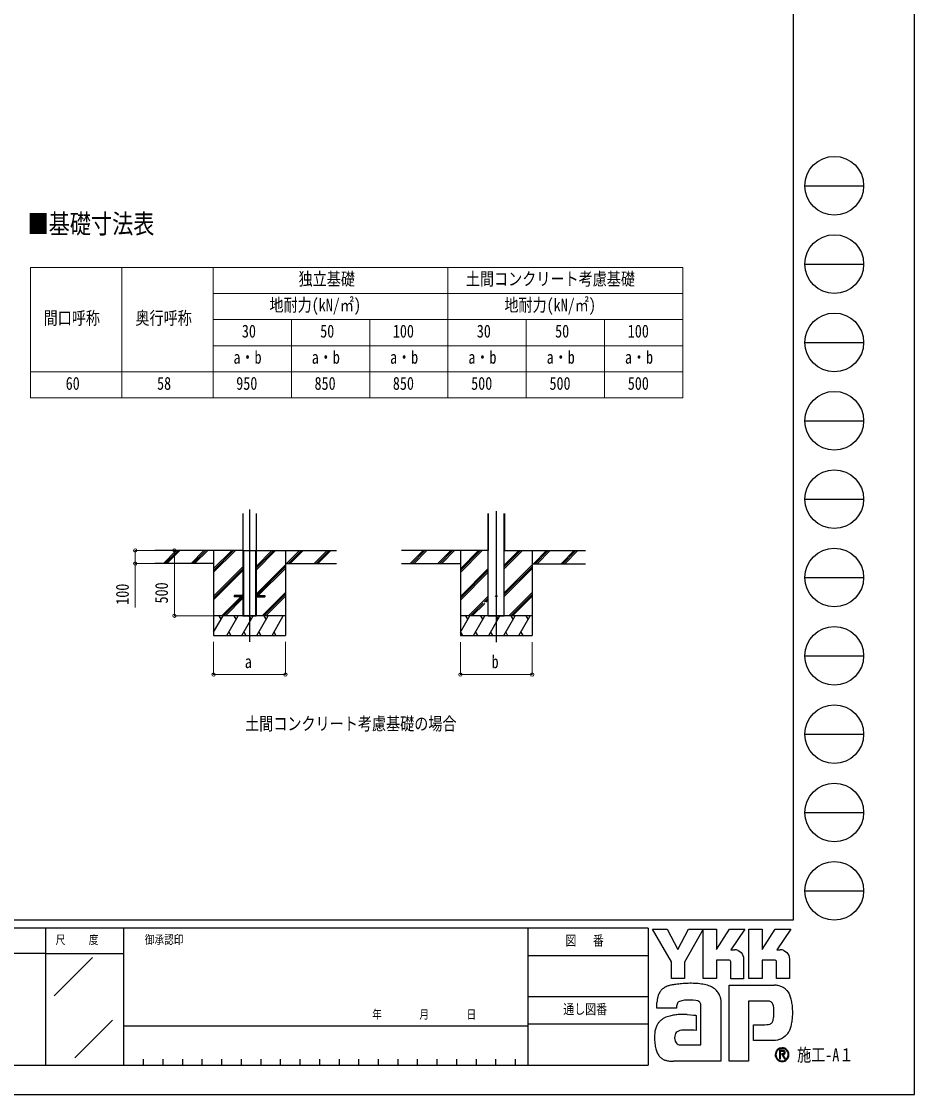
# Model space of a CAD drawing. Units: millimetres, scale not verified. Extents: x -12615 to 12615, y -8910 to 8910.
# Drawn here: x 5772 to 12615, y -8910 to -692 of the extents above; entities that cross this region are included whole.
import ezdxf
from ezdxf.enums import TextEntityAlignment as Align

# ---------------------------------------------------------------- set-up
doc = ezdxf.new("R2010")
doc.units = ezdxf.units.MM
doc.header["$LTSCALE"] = 30
doc.layers.add('0-1_TABLE1', color=7, linetype='Continuous', lineweight=18)
doc.layers.add('0-7_YKK_D', color=6, linetype='Continuous', lineweight=18)
for name, color, linetype in [('0-2_USER1', 3, 'Continuous'), ('0-3_YKK_11', 7, 'Continuous'), ('0-5_YKK_12', 2, 'Continuous'), ('0-6_YKK_A1', 4, 'Continuous'), ('0-8_YKK_ZWAK', 7, 'Continuous')]:
    doc.layers.add(name, color=color, linetype=linetype)
doc.styles.add('ＭＳ ゴシック', font='')
doc.styles.get('ＭＳ ゴシック').set_extended_font_data('MS Gothic')

msp = doc.modelspace()

# ---------------------------------------------------------------- linework, layer by layer
at = {"layer": '0-1_TABLE1'}
for p, q in [((5840.11, -2575), (10840.11, -2575)), ((5840.11, -2575), (5840.11, -3575)), ((7240.11, -2575), (7240.11, -3575)), ((9040.11, -2575), (9040.11, -3575)), ((7240.11, -2775), (10840.11, -2775)), ((7240.11, -2975), (10840.11, -2975)), ((7840.11, -2975), (7840.11, -3575)), ((8440.11, -2975), (8440.11, -3575)), ((9640.11, -2975), (9640.11, -3575)), ((10240.11, -2975), (10240.11, -3575)), ((7240.11, -3175), (10840.11, -3175)), ((5840.11, -3375), (10840.11, -3375)), ((5840.11, -3575), (10840.11, -3575))]:
    msp.add_line(p, q, dxfattribs=at)
for points in [[(6540.11, -2575), (6540.11, -3375), (6540.11, -3575)], [(10840.11, -2575), (10840.11, -2975), (10840.11, -3575)]]:
    msp.add_lwpolyline(points, dxfattribs=at)
at = {"layer": '0-3_YKK_11'}
for p, q in [((9347.56, -4459.01), (9347.56, -4744.36)), ((9349.16, -5244.36), (9349.16, -4459.01)), ((9470.96, -5244.36), (9470.96, -4459.01)), ((9471.36, -4459.01), (9471.36, -4744.36)), ((9348.46, -4744.36), (9348.76, -4744.36))]:
    msp.add_line(p, q, dxfattribs=at)
for points in [[(9349.16, -4744.36), (9349.06, -4744.36), (9348.76, -4744.36), (9348.76, -4459.01)], [(9472.56, -4459.01), (9472.56, -4744.36), (9472.26, -4744.36), (9471.66, -4744.36), (9471.36, -4744.36), (9471.06, -4744.36), (9470.96, -4744.36)], [(9347.56, -4744.36), (9347.86, -4744.36), (9348.46, -4744.36)]]:
    msp.add_lwpolyline(points, dxfattribs=at)
at = {"layer": '0-5_YKK_12'}
for p, q in [((7519.06, -4429.51), (7519.06, -5443.36)), ((9410.06, -4441.15), (9410.06, -5444.36))]:
    msp.add_line(p, q, dxfattribs=at)
at = {"layer": '0-6_YKK_A1'}
for p, q in [((7469.06, -4459.01), (7469.06, -5243.36)), ((7469.06, -4459.01), (7469.06, -5243.36)), ((7569.06, -4459.01), (7569.06, -5243.36)), ((7569.06, -4459.01), (7569.06, -5243.36)), ((7469.06, -4743.36), (6793.11, -4743.36)), ((6859.79, -4841.95), (6958.39, -4743.36)), ((6872.53, -4843.36), (6972.53, -4743.36)), ((6886.68, -4843.36), (6986.68, -4743.36)), ((7071.93, -4841.95), (7170.52, -4743.36)), ((7084.67, -4843.36), (7184.67, -4743.36)), ((7098.81, -4843.36), (7198.81, -4743.36)), ((7244.06, -4743.36), (7244.06, -5393.36)), ((7244.06, -4910.24), (7410.94, -4743.36)), ((7244.06, -4896.09), (7396.8, -4743.36)), ((7244.06, -4881.95), (7382.66, -4743.36)), ((7469.06, -4743.36), (7569.06, -4743.36)), ((7471.56, -4743.36), (7471.56, -5243.36)), ((7473.06, -4743.36), (7473.06, -5243.36)), ((7565.06, -4743.36), (7565.06, -5243.36)), ((7566.56, -4743.36), (7566.56, -5243.36)), ((7569.06, -4893.6), (7719.31, -4743.36)), ((7569.06, -4879.46), (7705.17, -4743.36)), ((7569.06, -4865.32), (7691.02, -4743.36)), ((7569.06, -4743.36), (8184.68, -4743.36)), ((7794.06, -4743.36), (7794.06, -5393.36)), ((7803.16, -4843.36), (7903.16, -4743.36)), ((7817.3, -4843.36), (7917.3, -4743.36)), ((7831.44, -4843.36), (7931.44, -4743.36)), ((8015.29, -4843.36), (8115.29, -4743.36)), ((8029.43, -4843.36), (8129.43, -4743.36)), ((8043.57, -4843.36), (8143.57, -4743.36)), ((9349.16, -4744.36), (8684.11, -4744.36)), ((8750.8, -4842.95), (8849.39, -4744.36)), ((8763.53, -4844.36), (8863.53, -4744.36)), ((8777.68, -4844.36), (8877.68, -4744.36)), ((8962.93, -4842.95), (9061.52, -4744.36)), ((8975.67, -4844.36), (9075.67, -4744.36)), ((8989.81, -4844.36), (9089.81, -4744.36)), ((9135.06, -4744.36), (9135.06, -5394.36)), ((9135.06, -4911.24), (9301.94, -4744.36)), ((9135.06, -4897.09), (9287.8, -4744.36)), ((9135.06, -4882.95), (9273.66, -4744.36)), ((9470.96, -4883.7), (9610.31, -4744.36)), ((9470.96, -4869.56), (9596.17, -4744.36)), ((9470.96, -4855.42), (9582.02, -4744.36)), ((9470.96, -4744.36), (10093.27, -4744.36)), ((9685.06, -4744.36), (9685.06, -5394.36)), ((9694.16, -4844.36), (9794.16, -4744.36)), ((9708.3, -4844.36), (9808.3, -4744.36)), ((9722.44, -4844.36), (9822.44, -4744.36)), ((9906.29, -4844.36), (10006.29, -4744.36)), ((9920.43, -4844.36), (10020.43, -4744.36)), ((9934.57, -4844.36), (10034.57, -4744.36)), ((7244.06, -4843.36), (6793.11, -4843.36)), ((7794.06, -4843.36), (8184.68, -4843.36)), ((9135.06, -4844.36), (8684.11, -4844.36)), ((9685.06, -4844.36), (10093.27, -4844.36)), ((7244.06, -5094.08), (7469.06, -4869.08)), ((7244.06, -5108.22), (7469.06, -4883.23)), ((7244.06, -5122.37), (7469.06, -4897.37)), ((7569.06, -5077.45), (7794.06, -4852.45)), ((7571.79, -5088.86), (7794.06, -4866.59)), ((7585.94, -5088.86), (7794.06, -4880.74)), ((9135.06, -5095.08), (9349.16, -4880.98)), ((9135.06, -5109.22), (9349.16, -4895.13)), ((9135.06, -5123.37), (9349.16, -4909.27)), ((9470.96, -5067.55), (9685.06, -4853.45)), ((9470.96, -5081.69), (9685.06, -4867.59)), ((9470.96, -5095.84), (9685.06, -4881.74)), ((7469.06, -5088.86), (7401.56, -5088.86)), ((7401.56, -5088.86), (7401.56, -5097.86)), ((7461.42, -5088.86), (7469.06, -5081.22)), ((7569.06, -5088.86), (7636.56, -5088.86)), ((7615.28, -5243.36), (7794.06, -5064.58)), ((7629.43, -5243.36), (7794.06, -5078.72)), ((7636.56, -5088.86), (7636.56, -5097.86)), ((7643.57, -5243.36), (7794.06, -5092.87)), ((9197.92, -5244.36), (9349.16, -5093.12)), ((9506.28, -5244.36), (9685.06, -5065.58)), ((9520.43, -5244.36), (9685.06, -5079.72)), ((9534.57, -5244.36), (9685.06, -5093.87)), ((7306.92, -5243.36), (7452.42, -5097.86)), ((7321.06, -5243.36), (7466.56, -5097.86)), ((7335.2, -5243.36), (7469.06, -5109.5)), ((7469.06, -5097.86), (7401.56, -5097.86)), ((7569.06, -5105.74), (7576.94, -5097.86)), ((7569.06, -5097.86), (7636.56, -5097.86)), ((9212.06, -5244.36), (9310.06, -5146.36)), ((9226.2, -5244.36), (9321.7, -5148.86)), ((9316.56, -5139.86), (9349.16, -5107.26)), ((9330.7, -5139.86), (9349.16, -5121.4)), ((7794.06, -5243.36), (7244.06, -5243.36)), ((7244.06, -5368.81), (7316.49, -5243.36)), ((7301.49, -5269.34), (7286.48, -5243.36)), ((7345.36, -5393.36), (7431.96, -5243.36)), ((7416.96, -5269.34), (7401.96, -5243.36)), ((7460.83, -5393.36), (7547.43, -5243.36)), ((7469.06, -5243.36), (7569.06, -5243.36)), ((7532.43, -5269.34), (7517.42, -5243.36)), ((7576.3, -5393.36), (7662.9, -5243.36)), ((7647.9, -5269.34), (7632.9, -5243.36)), ((7691.77, -5393.36), (7778.37, -5243.36)), ((9685.06, -5244.36), (9135.06, -5244.36)), ((9135.06, -5369.81), (9207.49, -5244.36)), ((9192.49, -5270.34), (9177.49, -5244.36)), ((9236.36, -5394.36), (9322.96, -5244.36)), ((9307.96, -5270.34), (9292.96, -5244.36)), ((9349.16, -5244.36), (9470.96, -5244.36)), ((9351.83, -5394.36), (9438.43, -5244.36)), ((9423.43, -5270.34), (9408.43, -5244.36)), ((9467.3, -5394.36), (9553.9, -5244.36)), ((9538.9, -5270.34), (9523.9, -5244.36)), ((9582.77, -5394.36), (9669.37, -5244.36)), ((9654.37, -5270.34), (9639.37, -5244.36)), ((7244.06, -5393.36), (7794.06, -5393.36)), ((7360.35, -5367.38), (7375.35, -5393.36)), ((7475.82, -5367.38), (7490.82, -5393.36)), ((7591.29, -5367.38), (7606.29, -5393.36)), ((7706.76, -5367.38), (7721.76, -5393.36)), ((9135.06, -5394.36), (9685.06, -5394.36)), ((9135.89, -5368.38), (9150.88, -5394.35)), ((9251.35, -5368.38), (9266.35, -5394.36)), ((9366.82, -5368.38), (9381.82, -5394.36)), ((9482.3, -5368.38), (9497.3, -5394.36)), ((9597.76, -5368.38), (9612.76, -5394.36))]:
    msp.add_line(p, q, dxfattribs=at)
msp.add_circle((9410.06, -5094.36), 5, dxfattribs=at)
at = {"layer": '0-7_YKK_D'}
for p, q in [((6858.72, -4743.36), (6643.06, -4743.36)), ((7018, -4743.36), (6943.06, -4743.36)), ((6944.06, -4743.36), (6944.06, -5243.36)), ((6858.72, -4843.36), (6643.06, -4843.36)), ((7243.06, -5243.36), (6943.06, -5243.36)), ((7244.06, -5443.36), (7244.06, -5694.36)), ((7794.06, -5443.36), (7794.06, -5694.36)), ((9135.06, -5444.36), (9135.06, -5695.36)), ((9685.06, -5444.36), (9685.06, -5695.36)), ((7244.06, -5693.36), (7794.06, -5693.36)), ((9135.06, -5694.36), (9685.06, -5694.36))]:
    msp.add_line(p, q, dxfattribs=at)
msp.add_lwpolyline([(6644.06, -4743.36), (6644.06, -4843.36), (6644.06, -5179.16)], dxfattribs=at)
for centre in [(6644.06, -4743.36), (6944.06, -4743.36), (6644.06, -4843.36), (6944.06, -5243.36), (7244.06, -5693.36), (7794.06, -5693.36), (9135.06, -5694.36), (9685.06, -5694.36)]:
    msp.add_circle(centre, 12.75, dxfattribs=at)
at = {"layer": '0-8_YKK_ZWAK'}
for p, q in [((11685.06, 8325), (11685.06, -7575)), ((11775.06, -1950), (12225.06, -1950)), ((11775.06, -2550), (12225.06, -2550)), ((11775.06, -3150), (12225.06, -3150)), ((11775.06, -3750), (12225.06, -3750)), ((11775.06, -4350), (12225.06, -4350)), ((11775.06, -4950), (12225.06, -4950)), ((11775.06, -5550), (12225.06, -5550)), ((11775.06, -6150), (12225.06, -6150)), ((11775.06, -6750), (12225.06, -6750)), ((11775.06, -7350), (12225.06, -7350)), ((11685.06, -7575), (-11714.94, -7575)), ((5955.06, -7635), (5955.06, -8685)), ((6555.06, -7635), (5955.06, -7635)), ((9652.56, -7635), (6555.06, -7635)), ((6555.06, -7635), (6555.06, -8685)), ((9652.56, -7635), (9652.56, -8685)), ((10575.06, -7635), (9652.56, -7635)), ((10575.06, -7635), (10575.06, -8685)), ((5955.06, -7830), (3885.06, -7830)), ((5955.06, -7830), (6555.06, -7830)), ((6021.31, -8154.87), (6315.11, -7861.08)), ((9652.56, -7845), (10575.06, -7845)), ((9652.56, -8160), (10575.06, -8160)), ((6182.02, -8627.97), (6470.68, -8339.3)), ((10575.06, -8370), (9652.56, -8370)), ((6555.06, -8385), (9652.56, -8385)), ((11637.49, -8567.16), (11637.49, -8567.16)), ((3885.06, -8685), (5955.06, -8685)), ((5955.06, -8685), (6555.06, -8685)), ((6555.06, -8685), (9652.56, -8685)), ((6705.06, -8640), (6705.06, -8685)), ((6855.06, -8640), (6855.06, -8685)), ((7005.06, -8640), (7005.06, -8685)), ((7155.06, -8640), (7155.06, -8685)), ((7305.06, -8640), (7305.06, -8685)), ((7455.06, -8640), (7455.06, -8685)), ((7605.06, -8640), (7605.06, -8685)), ((7755.06, -8640), (7755.06, -8685)), ((7905.06, -8640), (7905.06, -8685)), ((8055.06, -8640), (8055.06, -8685)), ((8205.06, -8640), (8205.06, -8685)), ((8355.06, -8640), (8355.06, -8685)), ((8505.06, -8640), (8505.06, -8685)), ((8655.06, -8640), (8655.06, -8685)), ((8805.06, -8640), (8805.06, -8685)), ((8955.06, -8640), (8955.06, -8685)), ((9105.06, -8640), (9105.06, -8685)), ((9255.06, -8640), (9255.06, -8685)), ((9405.06, -8640), (9405.06, -8685)), ((9555.06, -8640), (9555.06, -8685)), ((9652.56, -8685), (10575.06, -8685)), ((11600.02, -8651.94), (11600.02, -8651.94))]:
    msp.add_line(p, q, dxfattribs=at)
for points in [[(-12615, -8910), (12615, -8910), (12615, 8910), (-12615, 8910)], [(10608.06, -7644), (10718.49, -7644), (10801.41, -7800.3), (10884.12, -7644), (10994.63, -7644), (10853.01, -7895.97), (10853.01, -8022.4), (10752.29, -8022.4), (10752.29, -7892.57)]]:
    msp.add_lwpolyline(points, close=True, dxfattribs=at)
for points in [[(5955.06, -7635), (3885.06, -7635), (3885.06, -8685)], [(11191.64, -7879.83), (11096.31, -7879.83), (11096.31, -8022.29), (10994.74, -8022.29), (10994.74, -7644), (11096.31, -7644), (11096.31, -7798.75), (11196.21, -7644), (11315.52, -7644), (11208.48, -7800.64), (11212.27, -7800.64), (11216.46, -7800.64), (11220.76, -7800.64), (11224.9, -7800.64), (11228.6, -7800.64), (11231.58, -7800.64), (11233.57, -7800.64), (11234.3, -7800.64)], [(11542.53, -7879.83), (11447.31, -7879.83), (11447.31, -8022.4), (11345.69, -8022.4), (11345.69, -7644), (11447.31, -7644), (11447.31, -7798.75), (11547.1, -7644), (11666.41, -7644), (11559.37, -7800.64), (11563.2, -7800.64), (11567.41, -7800.64), (11571.71, -7800.64), (11575.84, -7800.64), (11579.52, -7800.64), (11582.49, -7800.64), (11584.47, -7800.64), (11585.19, -7800.64)], [(11263.52, -7806.64), (11275.65, -7813.57), (11285.92, -7822.6), (11294.18, -7833.36), (11300.27, -7845.45), (11304.03, -7858.49), (11305.32, -7872.11), (11305.32, -8022.65), (11206.23, -8022.65), (11206.23, -7894.23)], [(11614.45, -7806.64), (11626.61, -7813.57), (11636.92, -7822.6), (11645.22, -7833.36), (11651.35, -7845.45), (11655.14, -7858.49), (11656.44, -7872.11), (11656.44, -8022.4), (11557.12, -8022.4), (11557.12, -7894.23)], [(11486.61, -8194.52), (11343.58, -8194.52), (11343.58, -8655), (11193.69, -8655), (11193.69, -8072.37), (11542.06, -8072.37)], [(11636.14, -8113.54), (11645.92, -8125.87), (11653.24, -8137.83), (11658.35, -8148.65)], [(10814.39, -8196.93), (10807.42, -8200.86), (10801.98, -8205.65), (10797.86, -8211.25), (10794.88, -8217.59), (10792.82, -8224.59), (10791.48, -8232.21), (10790.67, -8240.37), (10790.19, -8249), (10640.23, -8249.37), (10640.67, -8228.86), (10641.5, -8205.82)], [(11123.13, -8157.5), (11127.38, -8174.71), (11129.79, -8193.13), (11130.55, -8212.76), (11130.55, -8655), (10768.66, -8655)], [(10871.84, -8296.58), (10900.22, -8298.46), (10922.53, -8300.96), (10937.13, -8303.3), (10942.36, -8304.7), (10942.36, -8419.42), (10925.77, -8417.67), (10907.57, -8416.68), (10888.94, -8416.3), (10871.06, -8416.36), (10855.1, -8416.69), (10842.25, -8417.13), (10833.68, -8417.51), (10830.56, -8417.68), (10817.59, -8420.05), (10806.4, -8423.76), (10797.01, -8428.84), (10789.4, -8435.31), (10783.58, -8443.19), (10779.55, -8452.51), (10777.31, -8463.3), (10776.86, -8475.57), (10778.29, -8489.07), (10781.15, -8500.22), (10785.28, -8509.25), (10790.48, -8516.37), (10796.58, -8521.78), (10803.4, -8525.72), (10810.76, -8528.37), (10818.48, -8529.97), (10977.79, -8529.97), (10977.79, -8235.22), (10977.83, -8229.38), (10977.53, -8223.66), (10976.78, -8218.16), (10975.5, -8212.94), (10973.59, -8208.07), (10970.96, -8203.64), (10967.51, -8199.72), (10963.16, -8196.37)], [(10963.16, -8196.37), (10953.82, -8192.71), (10938.88, -8189.6), (10919.82, -8187.31), (10898.12, -8186.08), (10875.25, -8186.18), (10852.69, -8187.85)], [(11537.48, -8282.99), (11537.29, -8263.9), (11536.38, -8246.69), (11534.23, -8231.59), (11530.31, -8218.78)], [(11623.69, -8462.91), (11609.85, -8473.67), (11595.43, -8482.13), (11580.55, -8488.44), (11565.3, -8492.76), (11549.8, -8495.23), (11534.16, -8496.03), (11380.08, -8496.03), (11380.08, -8374.99), (11466.96, -8374.99), (11482.98, -8374.77), (11497.07, -8373.4), (11509.16, -8369.86)], [(11623.82, -8587.79), (11623.75, -8586.03), (11623.53, -8584.34), (11623.16, -8582.71), (11622.66, -8581.16), (11622.01, -8579.69), (11621.22, -8578.31), (11620.3, -8577.02), (11619.24, -8575.84), (11617.85, -8574.61), (11616.31, -8573.54), (11614.62, -8572.63), (11612.79, -8571.88), (11610.84, -8571.29), (11608.75, -8570.87), (11606.55, -8570.61), (11604.23, -8570.53), (11581.5, -8570.53), (11581.5, -8637.42), (11588.37, -8637.42), (11588.37, -8577.35), (11604.23, -8577.35), (11605.87, -8577.41), (11607.41, -8577.57), (11608.85, -8577.83), (11610.19, -8578.2), (11611.42, -8578.67), (11612.53, -8579.24), (11613.52, -8579.9), (11614.4, -8580.67)], [(11617.08, -8587.79), (11616.66, -8591.01), (11615.51, -8593.54), (11613.78, -8595.47), (11611.64, -8596.87), (11609.23, -8597.83), (11606.71, -8598.42), (11604.25, -8598.72), (11601.99, -8598.8), (11596.03, -8598.8), (11599.04, -8603.91), (11618.68, -8637.65), (11626.54, -8637.65), (11607.6, -8605.17), (11609.37, -8604.82), (11611.07, -8604.37), (11612.67, -8603.83), (11614.19, -8603.2), (11615.6, -8602.47), (11616.92, -8601.65), (11618.14, -8600.73), (11619.24, -8599.73)]]:
    msp.add_lwpolyline(points, dxfattribs=at)
for centre in [(12000.06, -1950), (12000.06, -2550), (12000.06, -3150), (12000.06, -3750), (12000.06, -4350), (12000.06, -4950), (12000.06, -5550), (12000.06, -6150), (12000.06, -6750), (12000.06, -7350)]:
    msp.add_circle(centre, 225, dxfattribs=at)
for centre, radius, start, end in [((11234.45, -7875.57), 74.93, 78.26798, 90.11215), ((11235.52, -7870.11), 69.37, 66.19963, 78.22058), ((11585.34, -7875.7), 75.07, 78.27851, 90.10826), ((11586.37, -7870.44), 69.7, 66.2483, 78.23226), ((11192.17, -7893.88), 14.06, 358.57817, 92.1683), ((11543.13, -7893.81), 14, 358.29941, 92.43455), ((10774.82, -8193.86), 130.74, 152.2125, 163.4865), ((10754.81, -8183.52), 108.22, 138.03852, 152.12015), ((10754.79, -8184.02), 108.55, 122.60463, 137.83438), ((10769.15, -8207.24), 135.84, 108.37421, 122.42809), ((10791.88, -8288.08), 219.75, 100.93159, 107.35499), ((10866.16, -8648.45), 587.69, 97.86054, 101.37938), ((10901.03, -8890.74), 832.48, 94.90201, 97.9576), ((10903.41, -8910.14), 852, 91.6169, 94.94971), ((10900.11, -8772.18), 714.01, 87.51794, 91.66439), ((10909.38, -8573.33), 514.94, 81.92631, 87.59083), ((10936.76, -8385.69), 325.32, 73.67137, 82.05943), ((10977.38, -8249.75), 183.45, 60.60528, 73.9085), ((10994.01, -8216.59), 146.41, 52.17347, 59.90542), ((11008.88, -8197.34), 122.08, 43.55042, 52.14561), ((11017.07, -8189.43), 110.69, 34.48659, 43.50182), ((11017.13, -8189.26), 110.55, 25.58915, 34.43128), ((11536.36, -8232.64), 160.37, 78.73198, 87.96551), ((11541.07, -8208.59), 135.87, 69.03034, 78.69541), ((11545.45, -8196.9), 123.38, 59.39484, 68.9885), ((11547.48, -8193.34), 119.28, 50.3012, 59.3616), ((11546.74, -8194.18), 120.4, 42.05209, 50.28551), ((10913.41, -8221.38), 272.36, 171.55622, 176.72493), ((10821.12, -8207.6), 179.04, 163.48385, 171.57982), ((10853.97, -8290.89), 101.95, 102.4979, 112.84632), ((10873.7, -8375.98), 189.3, 96.37207, 102.75341), ((11007.29, -8193.87), 121.41, 17.43089, 25.54591), ((11487.42, -8268.03), 73.52, 77.94572, 90.63794), ((11493.81, -8238.05), 42.86, 60.20991, 77.92418), ((11497.96, -8230.26), 34.04, 39.8078, 59.75378), ((11492.14, -8234.71), 41.37, 22.65544, 39.38165), ((11487.28, -8228.44), 188.76, 14.76267, 25.00486), ((11371.51, -8259.99), 308.76, 7.9139, 14.95041), ((11255.87, -8276.8), 425.61, 2.54376, 8.01251), ((10837.93, -8709.82), 413.39, 94.78469, 99.91711), ((10846.14, -8804.31), 508.24, 90.80099, 94.81812), ((10847.39, -8874.68), 578.61, 87.57779, 90.82714), ((11196.61, -8284.73), 340.88, 355.2339, 0.29193), ((11208.51, -8281.51), 473.02, 352.8937, 357.82206), ((11189.59, -8280.29), 491.98, 357.76419, 2.60674), ((10777.37, -8448.87), 152.71, 153.89178, 164.94341), ((10754.78, -8438.01), 127.65, 142.04688, 153.80771), ((10750.42, -8434.88), 122.29, 130.60221, 141.94427), ((10757.63, -8443.54), 133.55, 120.60724, 130.53081), ((10771.85, -8467.72), 161.6, 112.58838, 120.58162), ((10790.98, -8513.7), 211.4, 106.61303, 112.59024), ((10821.07, -8614.84), 316.93, 99.87193, 106.59825), ((11495.16, -8338.28), 34.54, 293.91672, 314.09376), ((11490.45, -8334.13), 40.8, 314.78099, 333.92928), ((11460.15, -8319.42), 74.48, 334.00676, 347.34989), ((11377.49, -8300.27), 159.33, 347.14308, 355.40008), ((11440.22, -8325.35), 236.92, 339.22498, 347.31457), ((11307.45, -8294.38), 373.25, 347.15166, 352.97565), ((10914.4, -8470.46), 291.87, 174.55588, 182.47272), ((10826.95, -8462.09), 204.02, 164.97537, 174.56739), ((11523.69, -8350.16), 150.71, 311.57033, 318.66243), ((11506.24, -8334.86), 173.92, 318.67367, 325.29112), ((11551.08, -8368.28), 118.04, 326.23251, 339.61931), ((11077.49, -8467.89), 454.94, 181.90948, 187.89042), ((10886.08, -8494.82), 261.65, 187.80471, 196.36971), ((10785.01, -8524.67), 156.26, 196.3102, 208.20993), ((10741.01, -8548.09), 106.41, 208.29777, 223.35561), ((10731.08, -8556.83), 93.2, 223.64205, 239.63663), ((11599.78, -8604.63), 52.6, 179.86065, 225.14399), ((11600.11, -8604.57), 52.92, 90.09157, 179.92363), ((11599.77, -8604.4), 47.06, 134.8007, 180.12175), ((11599.58, -8604.7), 46.87, 179.75513, 225.29722), ((11599.91, -8604.13), 46.97, 89.86602, 135.149), ((11600.1, -8604.47), 52.82, 44.93442, 90.08536), ((11600.12, -8604.49), 47.33, 45.03108, 90.11509), ((11599.95, -8604.42), 47.52, 270.09072, 359.90926), ((11607.02, -8587.51), 10.06, 358.3894, 42.86139), ((11607.22, -8588.27), 16.6, 316.37674, 1.6565), ((11600.15, -8604.5), 47.31, 0.00643, 45.07115), ((11600.52, -8604.31), 52.41, 359.78949, 45.13288), ((11600.39, -8604.71), 52.54, 314.92572, 0.23508), ((10739.32, -8541.84), 110.3, 239.8785, 253.65355), ((10754.4, -8490.03), 164.26, 253.69102, 263.74909), ((10767.18, -8376.29), 278.71, 263.68487, 270.30455), ((11600.03, -8604.63), 52.77, 224.94536, 269.98445), ((11599.93, -8605.12), 46.82, 224.62822, 270.10973), ((11600.03, -8604.37), 53.04, 269.98802, 314.93777)]:
    msp.add_arc(centre, radius, start, end, dxfattribs=at)

# ---------------------------------------------------------------- texts
at = {"layer": '0-1_TABLE1', "style": 'ＭＳ ゴシック', "width": 0.8}
for s, p in [('独立基礎', (7895.31, -2742.5)), ('土間コンクリート考慮基礎', (9176.91, -2742.5)), ('地耐力(kN/㎡)', (7672.11, -2942.5)), ('地耐力(kN/㎡)', (9472.11, -2942.5)), ('間口呼称', (5941.71, -3042.5)), ('奥行呼称', (6645.31, -3042.5)), ('30', (7460.91, -3142.5)), ('50', (8060.91, -3142.5)), ('100', (8617.71, -3142.5)), ('30', (9260.91, -3142.5)), ('50', (9860.91, -3142.5)), ('100', (10417.71, -3142.5)), ('a・b', (7396.11, -3342.5)), ('a・b', (7996.11, -3342.5)), ('a・b', (8596.11, -3342.5)), ('a・b', (9196.11, -3342.5)), ('a・b', (9796.11, -3342.5)), ('a・b', (10396.11, -3342.5)), ('60', (6110.91, -3542.5)), ('58', (6810.91, -3542.5)), ('950', (7417.71, -3542.5)), ('850', (8017.71, -3542.5)), ('850', (8617.71, -3542.5)), ('500', (9217.71, -3542.5)), ('500', (9817.71, -3542.5)), ('500', (10417.71, -3542.5))]:
    msp.add_text(s, height=98.97, dxfattribs=at).set_placement(p, align=Align.BOTTOM_LEFT)
at = {"layer": '0-2_USER1', "style": 'ＭＳ ゴシック', "width": 0.8}
for s, height, p in [('■基礎寸法表', 148.5, (5818.51, -2360.21)), ('土間コンクリート考慮基礎の場合', 98.97, (7485.62, -6149.02))]:
    msp.add_text(s, height=height, dxfattribs=at).set_placement(p, align=Align.BOTTOM_LEFT)
at = {"layer": '0-7_YKK_D', "style": 'ＭＳ ゴシック', "width": 0.8}
for s, p in [('100', (6624.06, -5159.16)), ('500', (6924.06, -5149.03))]:
    msp.add_text(s, height=98.97, rotation=90, dxfattribs=at).set_placement(p, align=Align.BOTTOM_LEFT)
for s, p in [('a', (7483.06, -5673.36)), ('b', (9374.06, -5674.36))]:
    msp.add_text(s, height=98.97, dxfattribs=at).set_placement(p, align=Align.BOTTOM_LEFT)
at = {"layer": '0-8_YKK_ZWAK', "style": 'ＭＳ ゴシック', "width": 0.8}
for s, height, p in [('尺     度', 65.98, (6034.26, -7777.5)), ('御承認印', 65.98, (6717.41, -7777.5)), ('図\u3000 番', 76.98, (9940.21, -7792.5)), ('通し図番', 76.98, (9923.41, -8317.5)), ('年        月        日', 65.98, (8459.72, -8349.64)), ('施工-A１', 98.97, (11715.06, -8685))]:
    msp.add_text(s, height=height, dxfattribs=at).set_placement(p, align=Align.BOTTOM_LEFT)

doc.saveas('drawing.dxf')
